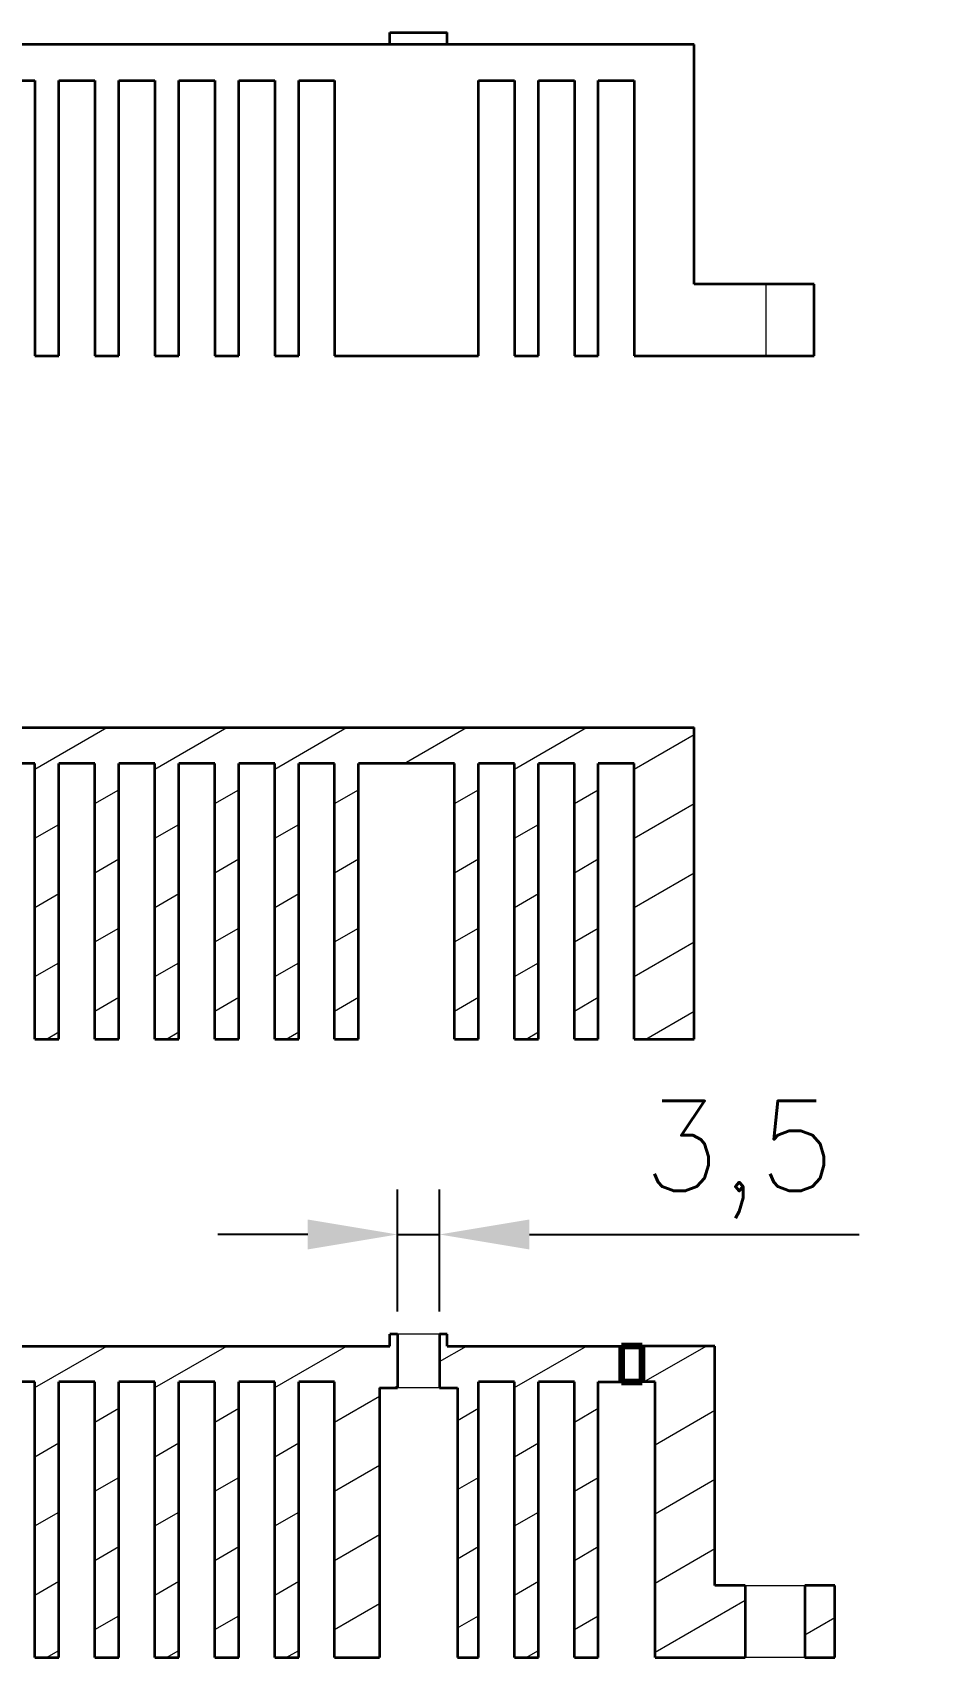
# Model space of a CAD drawing. Header units: millimetres. Extents: x -631 to 3210, y -561 to 2288.
# Drawn here: x -49.5 to 26, y 1670.8 to 1806.5 of the extents above; entities that cross this region are included whole.
import ezdxf

# ---------------------------------------------------------------- set-up
doc = ezdxf.new("R2010")
doc.units = ezdxf.units.MM
doc.header["$PDSIZE"] = -5
doc.linetypes.add('DASHDOT', pattern=[18.5, 12, -3, 0.5, -3])
doc.layers.get('0').update_dxf_attribs({"lineweight": 18})
doc.layers.add('尺寸线层', color=3, linetype='Continuous', lineweight=18)
doc.styles.get("Standard").update_dxf_attribs({"font": 'txt.shx', "bigfont": 'gbcbig.shx'})
doc.dimstyles.get("Standard").update_dxf_attribs({"dimscale": 3, "dimtxt": 0.18, "dimasz": 0.18, "dimexe": 0.18, "dimexo": 0.0625, "dimgap": 0.09, "dimtad": 0, "dimtih": 1, "dimtoh": 1, "dimdec": 4, "dimzin": 0, "dimdsep": 46, "dimtxsty": 'Standard', "dimcen": 0.09, "dimdle": 0.36, "dimadec": 0, "dimazin": 0, "dimtfac": 1, "dimtdec": 4, "dimtofl": 0, "dimtmove": 0, "dimatfit": 3, "dimfxl": 1, "dimtolj": 1, "dimtzin": 0, "dimarcsym": 0})

# ---------------------------------------------------------------- blocks, each defined once
blk = doc.blocks.new('*X27')
at = {"layer": 'Defpoints', "color": 0, "transparency": 16777216}
for p in [(-19.01, 1706.16), (-19.01, 1697.85), (-15.51, 1697.85)]:
    blk.add_point(p, dxfattribs=at)
at = {"layer": '尺寸线层', "color": 0, "linetype": 'Continuous', "lineweight": -2, "transparency": 16777216}
for p, q in [((-19.01, 1699.72), (-19.01, 1709.91)), ((-15.51, 1699.72), (-15.51, 1709.91)), ((-26.51, 1706.16), (-34.01, 1706.16)), ((-19.01, 1706.16), (-15.51, 1706.16)), ((-8.01, 1706.16), (19.49, 1706.16))]:
    blk.add_line(p, q, dxfattribs=at)
at = {"layer": '尺寸线层', "color": 0, "transparency": 16777216}
for points in [[(-26.51, 1707.41), (-26.51, 1704.91), (-19.01, 1706.16)], [(-8.01, 1707.41), (-8.01, 1704.91), (-15.51, 1706.16)]]:
    blk.add_solid(points, dxfattribs=at)
at = {"layer": '尺寸线层', "color": 0, "transparency": 16777216, "insert": (9.49, 1712.41), "char_height": 7.5, "width": 31.4286, "attachment_point": 5, "bg_fill": 3, "box_fill_scale": 1.1, "bg_fill_color": 256, "bg_fill_true_color": 13158600, "bg_fill_transparency": 0}
blk.add_mtext('\\A1;3,5', dxfattribs=at)

msp = doc.modelspace()

# ---------------------------------------------------------------- linework, layer by layer
at = {"color": 7, "lineweight": 35}
for p, q in [((5.736, 1805.493), (-144.264, 1805.493)), ((5.736, 1785.493), (5.736, 1805.493)), ((-49.264, 1802.493), (-49.264, 1779.493)), ((-47.264, 1779.493), (-47.264, 1802.493)), ((-44.264, 1802.493), (-44.264, 1779.493)), ((-42.264, 1779.493), (-42.264, 1802.493)), ((-39.264, 1802.493), (-39.264, 1779.493)), ((-37.264, 1779.493), (-37.264, 1802.493)), ((-34.264, 1802.493), (-34.264, 1779.493)), ((-32.264, 1779.493), (-32.264, 1802.493)), ((-29.264, 1802.493), (-29.264, 1779.493)), ((-27.264, 1779.493), (-27.264, 1802.493)), ((-24.264, 1802.493), (-24.264, 1779.493)), ((-12.264, 1779.493), (-12.264, 1802.493)), ((-9.264, 1802.493), (-9.264, 1779.493)), ((-7.264, 1779.493), (-7.264, 1802.493)), ((-4.264, 1802.493), (-4.264, 1779.493)), ((-2.264, 1779.493), (-2.264, 1802.493)), ((0.736, 1802.493), (0.736, 1779.493)), ((-144.264, 1748.473), (5.736, 1748.473)), ((5.736, 1722.473), (5.736, 1748.473)), ((-49.264, 1722.473), (-49.264, 1745.473)), ((-47.264, 1722.473), (-47.264, 1745.473)), ((-44.264, 1722.473), (-44.264, 1745.473)), ((-42.264, 1722.473), (-42.264, 1745.473)), ((-39.264, 1722.473), (-39.264, 1745.473)), ((-37.264, 1722.473), (-37.264, 1745.473)), ((-34.264, 1722.473), (-34.264, 1745.473)), ((-32.264, 1722.473), (-32.264, 1745.473)), ((-29.264, 1722.473), (-29.264, 1745.473)), ((-27.264, 1722.473), (-27.264, 1745.473)), ((-24.264, 1722.473), (-24.264, 1745.473)), ((-22.264, 1722.473), (-22.264, 1745.473)), ((-14.264, 1722.473), (-14.264, 1745.473)), ((-12.264, 1722.473), (-12.264, 1745.473)), ((-9.264, 1722.473), (-9.264, 1745.473)), ((-7.264, 1722.473), (-7.264, 1745.473)), ((-4.264, 1722.473), (-4.264, 1745.473)), ((-2.264, 1722.473), (-2.264, 1745.473)), ((0.736, 1722.473), (0.736, 1745.473)), ((-77.514, 1696.849), (-19.664, 1696.849)), ((7.468, 1676.849), (7.468, 1696.849)), ((-49.264, 1670.849), (-49.264, 1693.849)), ((-47.264, 1670.849), (-47.264, 1693.849)), ((-44.264, 1670.849), (-44.264, 1693.849)), ((-42.264, 1670.849), (-42.264, 1693.849)), ((-39.264, 1670.849), (-39.264, 1693.849)), ((-37.264, 1670.849), (-37.264, 1693.849)), ((-34.264, 1670.849), (-34.264, 1693.849)), ((-32.264, 1670.849), (-32.264, 1693.849)), ((-29.264, 1670.849), (-29.264, 1693.849)), ((-27.264, 1670.849), (-27.264, 1693.849)), ((-24.264, 1670.849), (-24.264, 1693.849)), ((-20.514, 1693.349), (-20.514, 1670.849)), ((-14.014, 1693.349), (-14.014, 1670.849)), ((-12.264, 1670.849), (-12.264, 1693.849)), ((-9.264, 1670.849), (-9.264, 1693.849)), ((-7.264, 1670.849), (-7.264, 1693.849)), ((-4.264, 1670.849), (-4.264, 1693.849)), ((-2.264, 1670.849), (-2.264, 1693.849)), ((2.468, 1670.849), (2.468, 1693.849))]:
    msp.add_line(p, q, dxfattribs=at)
at = {"color": 7, "lineweight": 35, "ltscale": 0.120001}
msp.add_line((-19.664, 1806.493), (-14.864, 1806.493), dxfattribs=at)
at = {"color": 7, "lineweight": 35, "ltscale": 0.025}
for p, q in [((-19.664, 1805.493), (-19.664, 1806.493)), ((-14.864, 1805.493), (-14.864, 1806.493)), ((-14.864, 1805.493), (-14.864, 1806.493)), ((-19.664, 1696.849), (-19.664, 1697.849)), ((-14.864, 1696.849), (-14.864, 1697.849))]:
    msp.add_line(p, q, dxfattribs=at)
at = {"color": 7, "lineweight": 35, "ltscale": 0.075}
for p, q in [((-52.264, 1802.493), (-49.264, 1802.493)), ((-47.264, 1802.493), (-44.264, 1802.493)), ((-42.264, 1802.493), (-39.264, 1802.493)), ((-37.264, 1802.493), (-34.264, 1802.493)), ((-32.264, 1802.493), (-29.264, 1802.493)), ((-27.264, 1802.493), (-24.264, 1802.493)), ((-12.264, 1802.493), (-9.264, 1802.493)), ((-7.264, 1802.493), (-4.264, 1802.493)), ((-2.264, 1802.493), (0.736, 1802.493)), ((-49.264, 1745.473), (-52.264, 1745.473)), ((-44.264, 1745.473), (-47.264, 1745.473)), ((-39.264, 1745.473), (-42.264, 1745.473)), ((-34.264, 1745.473), (-37.264, 1745.473)), ((-29.264, 1745.473), (-32.264, 1745.473)), ((-24.264, 1745.473), (-27.264, 1745.473)), ((-9.264, 1745.473), (-12.264, 1745.473)), ((-4.264, 1745.473), (-7.264, 1745.473)), ((0.736, 1745.473), (-2.264, 1745.473)), ((-49.264, 1693.849), (-52.264, 1693.849)), ((-44.264, 1693.849), (-47.264, 1693.849)), ((-39.264, 1693.849), (-42.264, 1693.849)), ((-34.264, 1693.849), (-37.264, 1693.849)), ((-29.264, 1693.849), (-32.264, 1693.849)), ((-24.264, 1693.849), (-27.264, 1693.849)), ((-9.264, 1693.849), (-12.264, 1693.849)), ((-4.264, 1693.849), (-7.264, 1693.849))]:
    msp.add_line(p, q, dxfattribs=at)
at = {"color": 7, "lineweight": 35, "ltscale": 0.15}
for p, q in [((11.736, 1785.493), (5.736, 1785.493)), ((15.736, 1779.493), (15.736, 1785.493)), ((9.978, 1676.849), (9.978, 1670.849)), ((14.957, 1676.849), (14.957, 1670.849)), ((17.468, 1670.849), (17.468, 1676.849))]:
    msp.add_line(p, q, dxfattribs=at)
at = {"color": 7, "lineweight": 13, "ltscale": 0.15}
for p, q in [((11.736, 1779.493), (11.736, 1785.493)), ((-18.46, 1745.473), (-13.264, 1748.473)), ((1.54, 1693.849), (6.736, 1696.849))]:
    msp.add_line(p, q, dxfattribs=at)
at = {"color": 7, "lineweight": 35, "ltscale": 0.1}
for p, q in [((15.736, 1785.493), (11.736, 1785.493)), ((11.736, 1779.493), (15.736, 1779.493))]:
    msp.add_line(p, q, dxfattribs=at)
at = {"color": 7, "lineweight": 35, "ltscale": 0.05}
for p, q in [((-49.264, 1779.493), (-47.264, 1779.493)), ((-44.264, 1779.493), (-42.264, 1779.493)), ((-39.264, 1779.493), (-37.264, 1779.493)), ((-34.264, 1779.493), (-32.264, 1779.493)), ((-29.264, 1779.493), (-27.264, 1779.493)), ((-9.264, 1779.493), (-7.264, 1779.493)), ((-4.264, 1779.493), (-2.264, 1779.493)), ((-49.264, 1722.473), (-47.264, 1722.473)), ((-44.264, 1722.473), (-42.264, 1722.473)), ((-39.264, 1722.473), (-37.264, 1722.473)), ((-34.264, 1722.473), (-32.264, 1722.473)), ((-29.264, 1722.473), (-27.264, 1722.473)), ((-24.264, 1722.473), (-22.264, 1722.473)), ((-14.264, 1722.473), (-12.264, 1722.473)), ((-9.264, 1722.473), (-7.264, 1722.473)), ((-4.264, 1722.473), (-2.264, 1722.473)), ((-49.264, 1670.849), (-47.264, 1670.849)), ((-44.264, 1670.849), (-42.264, 1670.849)), ((-39.264, 1670.849), (-37.264, 1670.849)), ((-34.264, 1670.849), (-32.264, 1670.849)), ((-29.264, 1670.849), (-27.264, 1670.849)), ((-9.264, 1670.849), (-7.264, 1670.849)), ((-4.264, 1670.849), (-2.264, 1670.849))]:
    msp.add_line(p, q, dxfattribs=at)
at = {"color": 7, "lineweight": 35, "ltscale": 0.3}
msp.add_line((-24.264, 1779.493), (-12.264, 1779.493), dxfattribs=at)
at = {"color": 7, "lineweight": 35, "ltscale": 0.275}
msp.add_line((0.736, 1779.493), (11.736, 1779.493), dxfattribs=at)
at = {"color": 7, "lineweight": 13, "ltscale": 0.173205}
for p, q in [((-49.264, 1745.009), (-43.264, 1748.473)), ((-39.264, 1745.009), (-33.264, 1748.473)), ((-29.264, 1745.009), (-23.264, 1748.473)), ((-9.264, 1745.009), (-3.264, 1748.473)), ((-49.264, 1693.385), (-43.264, 1696.849)), ((-39.264, 1693.385), (-33.264, 1696.849)), ((-29.264, 1693.385), (-23.264, 1696.849)), ((-9.264, 1693.385), (-3.264, 1696.849))]:
    msp.add_line(p, q, dxfattribs=at)
at = {"color": 7, "lineweight": 13, "ltscale": 0.144338}
for p, q in [((0.736, 1745.009), (5.736, 1747.896)), ((0.736, 1739.236), (5.736, 1742.122)), ((0.736, 1733.462), (5.736, 1736.349)), ((0.736, 1727.689), (5.736, 1730.575)), ((2.468, 1688.611), (7.468, 1691.498)), ((2.468, 1682.838), (7.468, 1685.724)), ((2.468, 1677.064), (7.468, 1679.951))]:
    msp.add_line(p, q, dxfattribs=at)
at = {"color": 7, "lineweight": 35, "ltscale": 0.2}
msp.add_line((-14.264, 1745.473), (-22.264, 1745.473), dxfattribs=at)
at = {"color": 7, "lineweight": 13, "ltscale": 0.057735}
for p, q in [((-44.264, 1742.122), (-42.264, 1743.277)), ((-34.264, 1742.122), (-32.264, 1743.277)), ((-24.264, 1742.122), (-22.264, 1743.277)), ((-14.264, 1742.122), (-12.264, 1743.277)), ((-4.264, 1742.122), (-2.264, 1743.277)), ((-49.264, 1739.236), (-47.264, 1740.39)), ((-39.264, 1739.236), (-37.264, 1740.39)), ((-29.264, 1739.236), (-27.264, 1740.39)), ((-9.264, 1739.236), (-7.264, 1740.39)), ((-44.264, 1736.349), (-42.264, 1737.504)), ((-34.264, 1736.349), (-32.264, 1737.504)), ((-24.264, 1736.349), (-22.264, 1737.504)), ((-14.264, 1736.349), (-12.264, 1737.504)), ((-4.264, 1736.349), (-2.264, 1737.504)), ((-49.264, 1733.462), (-47.264, 1734.617)), ((-39.264, 1733.462), (-37.264, 1734.617)), ((-29.264, 1733.462), (-27.264, 1734.617)), ((-9.264, 1733.462), (-7.264, 1734.617)), ((-44.264, 1730.575), (-42.264, 1731.73)), ((-34.264, 1730.575), (-32.264, 1731.73)), ((-24.264, 1730.575), (-22.264, 1731.73)), ((-14.264, 1730.575), (-12.264, 1731.73)), ((-4.264, 1730.575), (-2.264, 1731.73)), ((-49.264, 1727.689), (-47.264, 1728.843)), ((-39.264, 1727.689), (-37.264, 1728.843)), ((-29.264, 1727.689), (-27.264, 1728.843)), ((-9.264, 1727.689), (-7.264, 1728.843)), ((-44.264, 1724.802), (-42.264, 1725.957)), ((-34.264, 1724.802), (-32.264, 1725.957)), ((-24.264, 1724.802), (-22.264, 1725.957)), ((-14.264, 1724.802), (-12.264, 1725.957)), ((-4.264, 1724.802), (-2.264, 1725.957)), ((-44.264, 1690.498), (-42.264, 1691.653)), ((-34.264, 1690.498), (-32.264, 1691.653)), ((-4.264, 1690.498), (-2.264, 1691.653)), ((-49.264, 1687.611), (-47.264, 1688.766)), ((-39.264, 1687.611), (-37.264, 1688.766)), ((-29.264, 1687.611), (-27.264, 1688.766)), ((-9.264, 1687.611), (-7.264, 1688.766)), ((-44.264, 1684.725), (-42.264, 1685.879)), ((-34.264, 1684.725), (-32.264, 1685.879)), ((-4.264, 1684.725), (-2.264, 1685.879)), ((-49.264, 1681.838), (-47.264, 1682.993)), ((-39.264, 1681.838), (-37.264, 1682.993)), ((-29.264, 1681.838), (-27.264, 1682.993)), ((-9.264, 1681.838), (-7.264, 1682.993)), ((-44.264, 1678.951), (-42.264, 1680.106)), ((-34.264, 1678.951), (-32.264, 1680.106)), ((-4.264, 1678.951), (-2.264, 1680.106)), ((-49.264, 1676.064), (-47.264, 1677.219)), ((-39.264, 1676.064), (-37.264, 1677.219)), ((-29.264, 1676.064), (-27.264, 1677.219)), ((-9.264, 1676.064), (-7.264, 1677.219)), ((-44.264, 1673.178), (-42.264, 1674.332)), ((-34.264, 1673.178), (-32.264, 1674.332)), ((-4.264, 1673.178), (-2.264, 1674.332))]:
    msp.add_line(p, q, dxfattribs=at)
at = {"color": 7, "lineweight": 13, "ltscale": 0.116432}
msp.add_line((1.703, 1722.473), (5.736, 1724.802), dxfattribs=at)
at = {"color": 7, "lineweight": 13, "ltscale": 0.029829}
for p, q in [((-48.297, 1722.473), (-47.264, 1723.07)), ((-38.297, 1722.473), (-37.264, 1723.07)), ((-28.297, 1722.473), (-27.264, 1723.07)), ((-8.297, 1722.473), (-7.264, 1723.07)), ((-48.297, 1670.849), (-47.264, 1671.446)), ((-38.297, 1670.849), (-37.264, 1671.446)), ((-28.297, 1670.849), (-27.264, 1671.446)), ((-8.297, 1670.849), (-7.264, 1671.446))]:
    msp.add_line(p, q, dxfattribs=at)
at = {"color": 7, "lineweight": 35, "ltscale": 0.125}
msp.add_line((0.736, 1722.473), (5.736, 1722.473), dxfattribs=at)
at = {"color": 7, "lineweight": 35, "ltscale": 0.016251}
for p, q in [((-19.014, 1697.849), (-19.664, 1697.849)), ((-14.864, 1697.849), (-15.514, 1697.849))]:
    msp.add_line(p, q, dxfattribs=at)
at = {"color": 7, "lineweight": 35, "ltscale": 0.1125}
for p, q in [((-19.014, 1697.849), (-19.014, 1693.349)), ((-15.514, 1697.849), (-15.514, 1693.349))]:
    msp.add_line(p, q, dxfattribs=at)
for p, q in [((-15.514, 1697.849), (-19.014, 1697.849)), ((-15.514, 1693.349), (-19.014, 1693.349)), ((9.978, 1676.849), (14.957, 1676.849)), ((14.957, 1670.849), (9.978, 1670.849))]:
    msp.add_line(p, q)
at = {"color": 7, "lineweight": 13, "ltscale": 0.064952}
msp.add_line((-15.514, 1695.55), (-13.264, 1696.849), dxfattribs=at)
at = {"color": 7, "lineweight": 35, "ltscale": 0.363356}
msp.add_line((-14.864, 1696.849), (-0.33, 1696.849), dxfattribs=at)
at = {"color": 7, "linetype": 'DASHDOT', "lineweight": 13, "ltscale": 0.075}
for p, q in [((-0.33, 1693.849), (-0.33, 1696.849)), ((-0.33, 1696.849), (-0.33, 1693.849)), ((1.402, 1693.849), (1.402, 1696.849)), ((1.402, 1696.849), (1.402, 1693.849))]:
    msp.add_line(p, q, dxfattribs=at)
at = {"color": 7, "lineweight": 35, "ltscale": 0.043288}
for p, q in [((-0.33, 1696.849), (1.402, 1696.849)), ((-0.33, 1693.849), (1.402, 1693.849))]:
    msp.add_line(p, q, dxfattribs=at)
at = {"color": 7, "lineweight": 140, "ltscale": 0.043288}
for p, q in [((1.402, 1696.849), (-0.33, 1696.849)), ((-0.33, 1693.849), (1.402, 1693.849))]:
    msp.add_line(p, q, dxfattribs=at)
at = {"color": 7, "lineweight": 140, "ltscale": 0.075}
for p, q in [((-0.33, 1696.849), (-0.33, 1693.849)), ((1.402, 1693.849), (1.402, 1696.849))]:
    msp.add_line(p, q, dxfattribs=at)
at = {"color": 7, "lineweight": 35, "ltscale": 0.151643}
msp.add_line((7.468, 1696.849), (1.402, 1696.849), dxfattribs=at)
at = {"color": 7, "lineweight": 35, "ltscale": 0.0375}
for p, q in [((-20.514, 1693.349), (-19.014, 1693.349)), ((-15.514, 1693.349), (-14.014, 1693.349))]:
    msp.add_line(p, q, dxfattribs=at)
at = {"color": 7, "lineweight": 13, "ltscale": 0.009012}
msp.add_line((-19.326, 1693.349), (-19.014, 1693.529), dxfattribs=at)
at = {"color": 7, "lineweight": 35, "ltscale": 0.048357}
msp.add_line((-2.264, 1693.849), (-0.33, 1693.849), dxfattribs=at)
at = {"color": 7, "lineweight": 35, "ltscale": 0.026643}
msp.add_line((2.468, 1693.849), (1.402, 1693.849), dxfattribs=at)
at = {"color": 7, "lineweight": 13, "ltscale": 0.108253}
for p, q in [((-24.264, 1690.498), (-20.514, 1692.663)), ((-24.264, 1684.725), (-20.514, 1686.89)), ((-24.264, 1678.951), (-20.514, 1681.116)), ((-24.264, 1673.178), (-20.514, 1675.343))]:
    msp.add_line(p, q, dxfattribs=at)
at = {"color": 7, "lineweight": 13, "ltscale": 0.050518}
for p, q in [((-14.014, 1690.643), (-12.264, 1691.653)), ((-14.014, 1684.869), (-12.264, 1685.879)), ((-14.014, 1679.096), (-12.264, 1680.106)), ((-14.014, 1673.322), (-12.264, 1674.332))]:
    msp.add_line(p, q, dxfattribs=at)
at = {"color": 7, "lineweight": 35, "ltscale": 0.062769}
for p, q in [((9.978, 1676.849), (7.468, 1676.849)), ((17.468, 1676.849), (14.957, 1676.849)), ((14.957, 1670.849), (17.468, 1670.849))]:
    msp.add_line(p, q, dxfattribs=at)
at = {"color": 7, "lineweight": 13, "ltscale": 0.216817}
msp.add_line((2.468, 1671.291), (9.978, 1675.627), dxfattribs=at)
at = {"color": 7, "lineweight": 13, "ltscale": 0.072479}
msp.add_line((14.957, 1672.728), (17.468, 1674.177), dxfattribs=at)
at = {"color": 7, "lineweight": 35, "ltscale": 0.09375}
msp.add_line((-24.264, 1670.849), (-20.514, 1670.849), dxfattribs=at)
at = {"color": 7, "lineweight": 35, "ltscale": 0.04375}
msp.add_line((-14.014, 1670.849), (-12.264, 1670.849), dxfattribs=at)
at = {"color": 7, "lineweight": 35, "ltscale": 0.187769}
msp.add_line((2.468, 1670.849), (9.978, 1670.849), dxfattribs=at)

# ---------------------------------------------------------------- next in the draw order: dimensions: what is measured, and where the dimension line sits
at = {"layer": '尺寸线层'}
dim = msp.add_linear_dim(base=(-19.014, 1706.163), p1=(-15.514, 1697.849), p2=(-19.014, 1697.849), dimstyle='Standard', override={"dimtxt": 2.5, "dimasz": 2.5, "dimexe": 1.25, "dimexo": 0.625, "dimgap": 0.625, "dimtad": 1, "dimtih": 0, "dimtoh": 0, "dimdec": 2, "dimzin": 8, "dimdsep": 44, "dimsah": 1, "dimdle": 5, "dimtdec": 2, "dimtofl": 1, "dimatfit": 0, "dimtfill": 1, "dimtzin": 8}, dxfattribs=at)
dim.commit()
dim.dimension.update_dxf_attribs({"geometry": '*X27', "text_midpoint": (9.486, 1706.163), "dimtype": 160})

doc.saveas('drawing.dxf')
